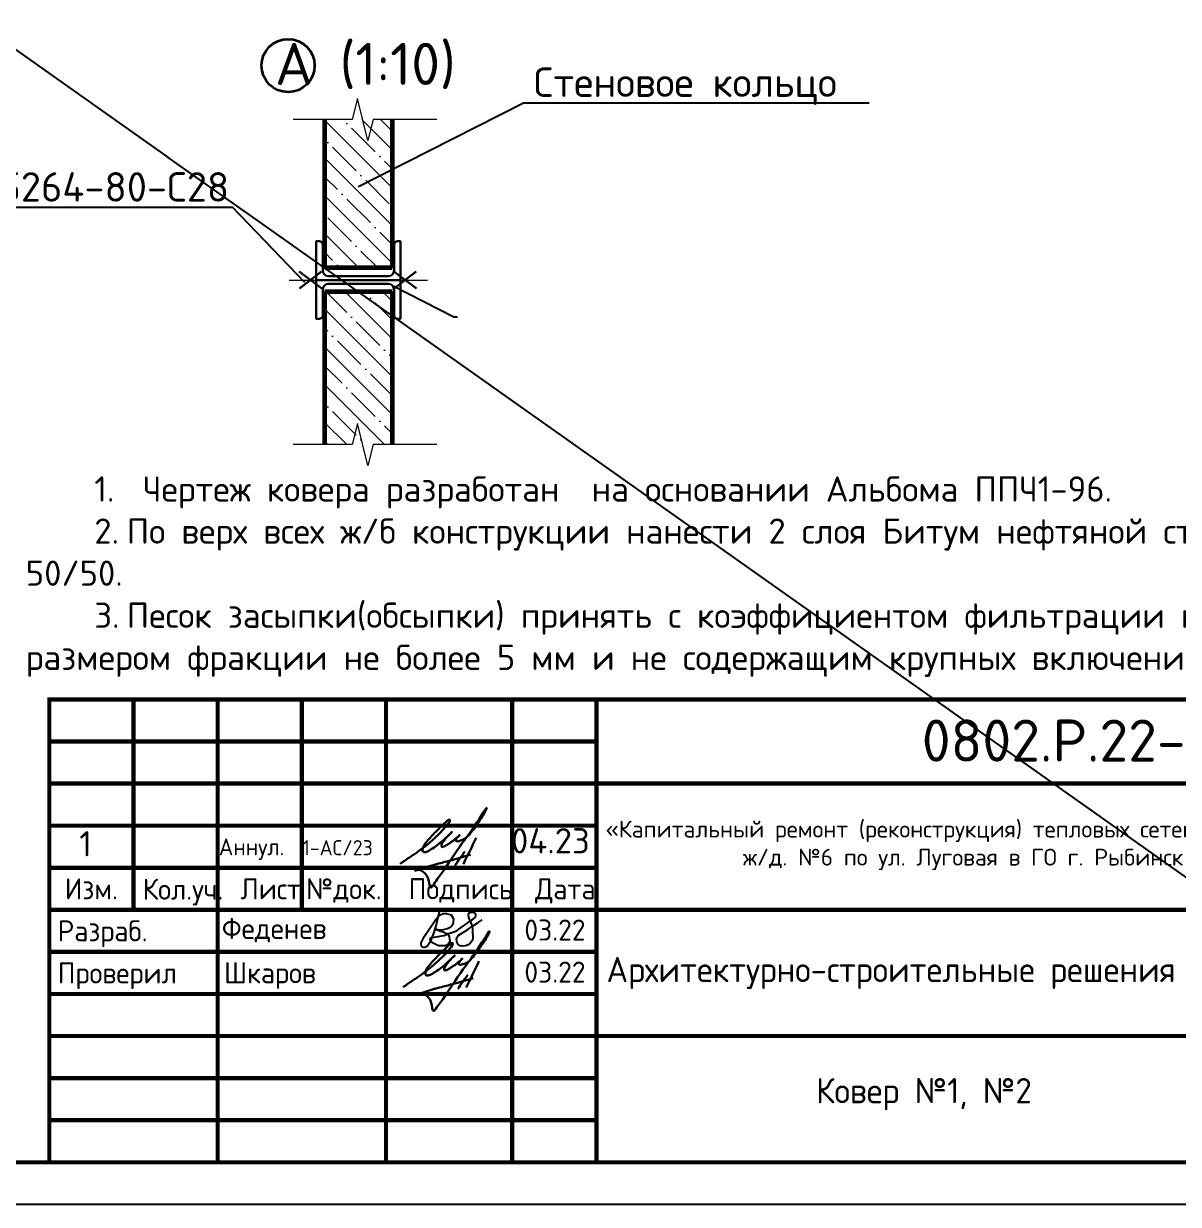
# Model space of a CAD drawing. Header units: metres. Extents: x -18 to 14983, y 1157 to 3877.
# Drawn here: x 9001 to 9138.2, y 2825.6 to 2965.9 of the extents above; entities that cross this region are included whole.
import ezdxf
from ezdxf import colors
from ezdxf.entities.mleader import LeaderData, LeaderLine
from ezdxf.enums import TextEntityAlignment as Align
from ezdxf.math import Vec2, Vec3

# ---------------------------------------------------------------- set-up
doc = ezdxf.new("R2010")
doc.units = ezdxf.units.M
doc.linetypes.add('ACAD_ISO04W100', pattern=[30, 24, -3, 0, -3])
doc.linetypes.add('осевая2', pattern=[28.575, 19.05, -3.175, 3.175, -3.175])
for name, color, linetype, lineweight in [('Осевая', 2, 'осевая2', 30), ('Основной', 1, 'Continuous', 60), ('Размер 3.5', 250, 'Continuous', 35), ('Размерный', 4, 'Continuous', 30), ('Размеры на чертеже', 250, 'Continuous', 25), ('Тонкие', 5, 'Continuous', 30), ('шриховка', 251, 'ACAD_ISO04W100', 15)]:
    doc.layers.add(name, color=color, linetype=linetype, lineweight=lineweight)
doc.layers.add('рамка', color=7, linetype='Continuous')
doc.styles.add('-ISOCPEUR-', font='isocpeur.ttf')
doc.styles.add('GOST', font='GOST_Common.ttf')
doc.styles.get("Standard").update_dxf_attribs({"font": 'GOST_Common.ttf'})

# ---------------------------------------------------------------- blocks, each defined once
blk = doc.blocks.new('*U425')
blk.add_lwpolyline([(0, 0), (420, 0), (420, -297), (0, -297)], close=True)
at = {"const_width": 0.5}
blk.add_lwpolyline([(20, -5), (415, -5), (415, -292), (20, -292)], close=True, dxfattribs=at)
for points in [[(230, -292), (230, -237), (415, -237)], [(240, -237), (240, -262)], [(250, -237), (250, -292)], [(260, -237), (260, -262)], [(270, -237), (270, -292)], [(285, -237), (285, -292)], [(295, -237), (295, -292)], [(230, -242), (295, -242)], [(230, -247), (295, -247)], [(295, -247), (415, -247)], [(230, -252), (295, -252)], [(230, -257), (295, -257)], [(230, -262), (415, -262)], [(230, -267), (295, -267)], [(230, -272), (295, -272)], [(230, -277), (295, -277)], [(295, -277), (415, -277)], [(230, -282), (295, -282)], [(230, -287), (295, -287)]]:
    blk.add_lwpolyline(points, dxfattribs=at)
at = {"style": 'GOST'}
for s, p in [('Изм.', (235, -259.5)), ('Кол.уч.', (245.89, -259.55)), ('Лист', (256.3, -259.5)), ('№док.', (265, -259.5)), ('Подпись', (278.88, -259.5)), ('Дата', (291.31, -259.5))]:
    blk.add_text(s, height=2.5, dxfattribs=at).set_placement(p, align=Align.MIDDLE_CENTER)
for s, p in [('Разраб.', (231, -264.5)), ('Проверил', (231, -269.5))]:
    blk.add_text(s, height=2.5, dxfattribs=at).set_placement(p, align=Align.MIDDLE_LEFT)
at = {"attachment_point": 5}
for s, insert, char_height, width, style in [('\\pi2.57236;{\\C7;«Капитальный ремонт (реконструкция) тепловых сетей от ТК-8013 по ул. Куйбышева,д.7 до ж/д. №6 по ул. Луговая в ГО г. Рыбинск Ярославской области».}', (353.29, -254.35), 2, 124.3112, '-ISOCPEUR-'), ('Архитектурно-строительные решения', (330, -269.5), 3, 70, 'GOST')]:
    blk.add_mtext(s, dxfattribs=dict(at, insert=insert, char_height=char_height, width=width, style=style))
at = {"style": 'GOST'}
blk.add_attdef('РАЗРАБОТАЛ', text='', height=2.5, dxfattribs=at).set_placement((250.5, -264.22), align=Align.MIDDLE_LEFT)
blk.add_attdef('ПРОВЕРИЛ', (250.75, -270.73), '', height=2.5, dxfattribs=at)
at = {"style": 'GOST', "flags": 8}
for tag, p in [('ЛИСТ', (387.6, -271.87)), ('ЛИСТОВ', (405.3, -271.86)), ('ФОРМАТ', (380.97, -294.75))]:
    blk.add_attdef(tag, text='', height=3, dxfattribs=at).set_placement(p, align=Align.MIDDLE_CENTER)
blk.add_attdef('ИМЯ_ЧЕРТЕЖА_001', (321.53, -284.99), '', height=3, dxfattribs=at)
blk = doc.blocks.new('_DotSmall')
at = {"color": 0, "linetype": 'ByBlock', "const_width": 0.5}
blk.add_lwpolyline([(-0.0625, 0, 1), (0.0625, 0, 1)], format="xyb", close=True, dxfattribs=at)
blk = doc.blocks.new('подпись')
at = {"lineweight": 30}
for points in [[(-0.82, -1.23), (-0.21, -0.8), (0.43, -0.36), (0.86, -0.08), (1.32, 0.25), (2, 0.77), (2.8, 1.4), (3.27, 1.83), (3.84, 2.36), (4.46, 3.07), (5.01, 3.73), (5.08, 3.95), (5.01, 4.03), (4.91, 4), (4.76, 3.88), (4.33, 3.49), (3.4, 2.58), (2.34, 1.43), (1.83, 0.48), (1.87, 0.23), (1.99, 0.16), (2.17, 0.16), (2.41, 0.25), (3.02, 0.6), (3.71, 1.09), (4.34, 1.62), (5.32, 2.55), (4.75, 1.98), (4.27, 1.36), (4.08, 1.05), (4.07, 0.85), (4.11, 0.78), (4.25, 0.78), (4.42, 0.84), (4.78, 1.05), (5.16, 1.3), (5.47, 1.51), (5.72, 1.73), (6.05, 1.99), (6.23, 2.18), (5.94, 1.88), (5.8, 1.63), (5.8, 1.5), (5.89, 1.44), (6.13, 1.46), (6.57, 1.6), (6.9, 1.79), (7.5, 2.39), (8.04, 3.08), (8.61, 3.92), (9.15, 4.76), (9.43, 5.33), (8, 3.26), (6.29, 0.88), (3.58, -3.07), (3.05, -3.8), (2.85, -4.05), (2.49, -2.98), (2.12, -2.39), (1.3, -1.96), (1.02, -2.03), (2.91, -1.44), (4.7, -0.96), (7.51, -0.15)], [(8.19, 1.85), (6.68, -1.27)], [(6.86, 0.23), (5.67, -1.43)]]:
    blk.add_spline(points, degree=3, dxfattribs=at)
blk = doc.blocks.new('Подпись Леха')
at = {"layer": 'рамка'}
blk.add_blockref('подпись', (2.7, 0.11), dxfattribs=at)

msp = doc.modelspace()

# ---------------------------------------------------------------- hatches: boundary and pattern name
at = {"layer": 'шриховка', "lineweight": 20}
h = msp.add_hatch(dxfattribs=at)
h.set_pattern_fill('ANSI35', color=256, scale=0.5, angle=90, style=0)
h.set_pattern_definition([(135, (1731.7482, -2083.9044), (-2.245064, -2.245064), []), (135, (1731.7482, -2081.6593), (-2.245064, -2.245064), [3.96875, -0.79375, 0, -0.79375])])
h.paths.add_polyline_path([(9044.8213, 2954.4977), (9044.8213, 2936.8747), (9036.8213, 2936.8747), (9036.8213, 2954.4977)])
h.paths.add_polyline_path([(9036.8213, 2934.0662), (9044.8213, 2934.0662), (9044.8213, 2915.8673), (9036.8213, 2915.8673)])

# ---------------------------------------------------------------- linework, layer by layer
msp.add_lwpolyline([(9050.406, 2860.3375), (9050.3058, 2859.8159), (9050.0972, 2858.9588), (9049.7804, 2857.8778), (9049.3164, 2856.7172), (9048.9976, 2856.2463), (9048.8041, 2856.1471), (9048.6104, 2856.1229), (9048.4215, 2856.1471), (9048.3246, 2856.2585), (9048.2762, 2856.4424), (9048.281, 2856.6506), (9048.3779, 2856.912), (9048.6812, 2857.4716), (9049.9551, 2859.3859), (9050.4516, 2859.9596), (9050.9015, 2860.1535), (9051.2817, 2860.1457), (9051.848, 2859.9829), (9052.1118, 2859.5099), (9052.0884, 2859.1222), (9052.0312, 2858.8593), (9051.9147, 2858.675), (9051.7109, 2858.4906), (9051.4002, 2858.3354), (9051.0411, 2858.2336), (9050.7304, 2858.1753), (9050.4635, 2858.185), (9050.2063, 2858.1944), (9049.9685, 2858.3063), (9049.9109, 2858.3232), (9050.1668, 2858.213), (9050.3738, 2858.1238), (9050.5655, 2858.0558), (9050.8856, 2857.9644), (9051.1113, 2857.8577), (9051.3209, 2857.7586), (9051.4588, 2857.6627), (9051.6103, 2857.3921), (9051.6338, 2857.1422), (9051.657, 2856.8945), (9051.6025, 2856.6502), (9051.4072, 2856.4316), (9051.165, 2856.3222), (9050.868, 2856.291), (9050.5789, 2856.3066), (9050.3353, 2856.3198), (9050.1101, 2856.4237), (9049.8718, 2856.5338), (9049.6885, 2856.6184), (9049.5788, 2856.7205), (9049.4402, 2856.8495), (9049.3561, 2857.0605), (9049.361, 2857.251), (9049.4735, 2857.3145), (9049.8059, 2857.3487), (9050.3062, 2857.4002), (9050.7151, 2857.4855), (9051.0081, 2857.5466), (9051.2577, 2857.6565), (9051.6928, 2857.8129), (9052.167, 2857.9741), (9052.5287, 2858.1451), (9052.7294, 2858.2872), (9053.0276, 2858.4982), (9053.4263, 2858.7805), (9053.8098, 2859.0519), (9054.1073, 2859.2625), (9054.4717, 2859.5204), (9054.726, 2859.7005), (9054.7787, 2859.9444), (9054.724, 2860.1477), (9054.5519, 2860.2571), (9054.3016, 2860.2727), (9054.0512, 2860.2415), (9053.8998, 2860.1484), (9053.8459, 2859.9674), (9053.8753, 2859.767), (9053.9487, 2859.5468), (9054.1249, 2859.1507), (9054.3157, 2858.6029), (9054.3647, 2858.3388), (9054.3793, 2858.0209), (9054.396, 2857.2841), (9054.3489, 2856.9473), (9054.106, 2856.6261), (9053.863, 2856.4146), (9053.5495, 2856.3206), (9053.2047, 2856.2736), (9052.899, 2856.3128), (9052.6639, 2856.4616), (9052.5385, 2856.7201), (9052.4679, 2857.0178), (9052.5071, 2857.2998), (9052.6717, 2857.5191), (9053.816, 2858.2554), (9054.2471, 2858.5609), (9055.0544, 2859.0858), (9055.5284, 2859.3939)])
at = {"layer": 'Осевая', "color": 2, "lineweight": 20}
msp.add_line((9032.5853, 2935.418), (9049.0397, 2935.418), dxfattribs=at)
at = {"layer": 'Основной', "color": 1, "lineweight": 60}
for p, q in [((9036.8213, 2936.8747), (9036.8213, 2954.4977)), ((9044.8213, 2954.4977), (9044.8213, 2936.8747)), ((9044.8213, 2936.8747), (9036.8213, 2936.8747)), ((9036.8213, 2915.8673), (9036.8213, 2934.0662)), ((9036.8213, 2934.0662), (9044.8213, 2934.0662)), ((9044.8213, 2934.0662), (9044.8213, 2915.8673))]:
    msp.add_line(p, q, dxfattribs=at)
at = {"layer": 'Размер 3.5', "color": 0}
msp.add_circle((9032.4581, 2960.8952), 3.1532, dxfattribs=at)
at = {"layer": 'Тонкие', "color": 3}
for p, q in [((9036.4585, 2934.4148), (9033.7832, 2936.4211)), ((9036.4264, 2936.4321), (9033.8153, 2934.4038)), ((9047.7115, 2934.4148), (9045.0363, 2936.4211)), ((9047.6795, 2936.4321), (9045.0684, 2934.4038))]:
    msp.add_line(p, q, dxfattribs=at)
at = {"layer": 'Тонкие', "lineweight": 20}
for points in [[(9050.1333, 2954.4977), (9042.5713, 2954.4977), (9041.9463, 2951.9977), (9040.6963, 2956.9977), (9040.0713, 2954.4977), (9033.0616, 2954.4977)], [(9050.1333, 2915.8673), (9042.5713, 2915.8673), (9041.9463, 2913.3673), (9040.6963, 2918.3673), (9040.0713, 2915.8673), (9033.0616, 2915.8673)]]:
    msp.add_lwpolyline(points, dxfattribs=at)
at = {"layer": 'Тонкие', "ltscale": 100}
for points in [[(9035.8125, 2935.418), (9035.8125, 2940.018), (9036.1725, 2940.018, -0.41421356), (9036.5725, 2939.618), (9036.5725, 2936.568, 0.41421356), (9037.2725, 2935.868), (9044.3525, 2935.868, 0.41421356), (9045.0525, 2936.568), (9045.0525, 2939.618, -0.41421356), (9045.4525, 2940.018), (9045.8125, 2940.018), (9045.8125, 2935.418)], [(9035.8125, 2935.418), (9035.8125, 2930.818), (9036.1725, 2930.818, 0.41421356), (9036.5725, 2931.218), (9036.5725, 2934.268, -0.41421356), (9037.2725, 2934.968), (9044.3525, 2934.968, -0.41421356), (9045.0525, 2934.268), (9045.0525, 2931.218, 0.41421356), (9045.4525, 2930.818), (9045.8125, 2930.818), (9045.8125, 2935.418)]]:
    msp.add_lwpolyline(points, format="xyb", close=True, dxfattribs=at)

# ---------------------------------------------------------------- block references
ref = msp.add_blockref('*U425', (8774.0912, 3122.5891))
ref.add_attrib('ИМЯ_ЧЕРТЕЖА_001', 'Ковер №1, №2', (9095.1824, 2837.6012), dxfattribs={"height": 3, "style": 'GOST'})
ref.add_attrib('ДАТА', '03.22', dxfattribs={"height": 2.5, "style": 'GOST'}).set_placement((9064.1657, 2858.1876), align=Align.MIDDLE_CENTER)
ref.add_attrib('РАЗРАБОТАЛ', 'Феденев', dxfattribs={"height": 2.5, "style": 'GOST'}).set_placement((9024.5918, 2858.3649), align=Align.MIDDLE_LEFT)
ref.add_attrib('ПРОВЕРИЛ', 'Шкаров', (9024.8402, 2851.8599), dxfattribs={"height": 2.5, "style": 'GOST'})
ref.add_attrib('ДАТА1', '03.22', dxfattribs={"height": 2.5, "style": 'GOST'}).set_placement((9064.1657, 2853.1876), align=Align.MIDDLE_CENTER)
for p in [(9043.9074, 2867.1769), (9044.2462, 2852.5127)]:
    msp.add_blockref('Подпись Леха', p)

# ---------------------------------------------------------------- texts
at = {"layer": 'Размер 3.5', "color": 0, "style": '-ISOCPEUR-'}
msp.add_text('А (1:10)', height=5, dxfattribs=at).set_placement((9030.9056, 2958.601))
at = {"layer": 'Размер 3.5', "color": 0, "insert": (9001.2967, 2912.089), "char_height": 3, "width": 182.302319, "attachment_point": 1, "style": '-ISOCPEUR-'}
msp.add_mtext('\\pi8.1429;{\\C256;1.^I Чертеж ковера разработан  на основании Альбома ППЧ1-96.\\P2.^IПо верх всех ж/б конструкции нанести 2 слоя }Битум нефтяной строительный марки БН 50/50.{\\C256; \\P3.^IПесок засыпки(обсыпки) принять с коэффициентом фильтрации не менее 5м³/сут, с размером фракции не более 5 мм и не содержащим крупных включений.}', dxfattribs=at)
at = {"layer": 'Размерный', "color": 0, "style": '-ISOCPEUR-'}
for s, p in [('1', (9007.653, 2866.9425)), ('04.23', (9058.9447, 2867.29))]:
    msp.add_text(s, height=3, dxfattribs=at).set_placement(p)
at = {"layer": 'Размерный', "color": 0}
for s, height, p in [('Аннул.', 2, (9024.2349, 2867.0691)), ('1-АС/23', 1.8, (9034.1836, 2867.0691))]:
    msp.add_text(s, height=height, dxfattribs=at).set_placement(p)
at = {"layer": 'Размерный', "color": 7, "lineweight": 30, "insert": (9031.4916, 2883.1993), "char_height": 5, "width": 185, "attachment_point": 1, "style": '-ISOCPEUR-'}
msp.add_mtext('\\pi66.25,l10;0802.Р.22-АС.1', dxfattribs=at)

# ---------------------------------------------------------------- leaders
at = {"layer": 'Размеры на чертеже'}
ml = msp.add_multileader_mtext('Standard', dxfattribs=at)
ml.set_content('{\\fISOCPEUR|b0|i0|c204|p34;\\T0.85;\\C0; Раствор кладочный, \\Pцементный М150, Пк2}', color=256, style='GOST')
ml.set_leader_properties()
ml.set_arrow_properties(name='DOTSMALL')
ml.build(insert=Vec2(0, 0))
ml.multileader.update_dxf_attribs({"text_left_attachment_type": 5, "text_right_attachment_type": 5, "dogleg_length": 1, "arrow_head_size": 2})
ctx = ml.context
ctx.base_point, ctx.char_height, ctx.arrow_head_size, ctx.plane_origin = Vec3(8952.4281, 2967.5862), 3.5, 2, Vec3(9010.6016, 3003.2856)
ctx.left_attachment, ctx.right_attachment = 5, 5
notes = []
notes.append((ctx, [(0, (1, 1, 0), (8951.4281, 2967.5862), (1, 0), 1, [(0, [(8916.9101, 2986.1684)], 0, [])])]))
ctx.mtext.insert, ctx.mtext.flow_direction = Vec3(8954.4281, 2977.6195), 5
for ctx, leaders in notes:
    for number, flags, end, landing, length, lines in leaders:
        leader = LeaderData()
        leader.index, (leader.has_last_leader_line, leader.has_dogleg_vector, leader.attachment_direction) = number, flags
        leader.last_leader_point, leader.dogleg_vector, leader.dogleg_length = Vec3(end), Vec3(landing), length
        for number, points, colour, breaks in lines:
            line = LeaderLine()
            line.index, line.vertices, line.color, line.breaks = number, Vec3.list(points), colors.encode_raw_color(colour), breaks
            leader.lines.append(line)
        ctx.leaders.append(leader)

# ---------------------------------------------------------------- next in the draw order: leaders
at = {"layer": 'Размер 3.5'}
ml = msp.add_multileader_mtext('Standard', dxfattribs=at)
ml.set_content('Стеновое кольцо', color=256, style='-ISOCPEUR-')
ml.set_leader_properties()
ml.build(insert=Vec2(0, 0))
ml.multileader.update_dxf_attribs({"text_left_attachment_type": 6, "text_right_attachment_type": 6, "dogleg_length": 0.36, "arrow_head_size": 0.18})
ctx = ml.context
ctx.base_point, ctx.char_height, ctx.arrow_head_size, ctx.landing_gap_size, ctx.plane_origin = Vec3(9060.8034, 2956.4743), 3.5, 0.18, 0.09, Vec3(9049.8096, 2950.7235)
ctx.left_attachment, ctx.right_attachment, ctx.text_align_type = 6, 6, 2
notes = []
notes.append((ctx, [(0, (1, 1, 0), (9060.4434, 2956.4743), (1, 0), 0.36, [(0, [(9040.6711, 2946.4535)], 0, [])])]))
ctx.mtext.insert, ctx.mtext.alignment, ctx.mtext.flow_direction = Vec3(9097.6434, 2960.6743), 3, 5
ctx.mtext.has_bg_fill, ctx.mtext.bg_color, ctx.mtext.bg_scale_factor, ctx.mtext.bg_transparency, ctx.mtext.use_window_bg_color = 1, -1027028792, 1.5, 0, 1
ml = msp.add_multileader_mtext('Standard', dxfattribs=at)
ml.set_content('ГОСТ 5264-80-С28', color=256, style='-ISOCPEUR-')
ml.set_leader_properties()
ml.build(insert=Vec2(0, 0))
ml.multileader.update_dxf_attribs({"text_left_attachment_type": 6, "text_right_attachment_type": 6, "dogleg_length": 0.36, "arrow_head_size": 0.18})
ctx = ml.context
ctx.base_point, ctx.char_height, ctx.arrow_head_size, ctx.landing_gap_size, ctx.plane_origin = Vec3(8985.4711, 2944.0334), 3.5, 0.18, 0.09, Vec3(8979.5658, 2905.5727)
ctx.left_attachment, ctx.right_attachment, ctx.text_align_type = 6, 6, 2
notes.append((ctx, [(1, (1, 1, 0), (9025.9111, 2944.0334), (-1, 0), 0.36, [(0, [(9034.5813, 2934.9988)], 0, [])])]))
ctx.mtext.insert, ctx.mtext.alignment, ctx.mtext.flow_direction = Vec3(9025.4611, 2948.2334), 3, 5
ctx.mtext.has_bg_fill, ctx.mtext.bg_color, ctx.mtext.bg_scale_factor, ctx.mtext.bg_transparency, ctx.mtext.use_window_bg_color = 1, -1027028792, 1.5, 0, 1
ml = msp.add_multileader_mtext('Standard', dxfattribs=at)
ml.set_content('', color=256, style='-ISOCPEUR-')
ml.set_leader_properties()
ml.build(insert=Vec2(0, 0))
ml.multileader.update_dxf_attribs({"text_left_attachment_type": 6, "text_right_attachment_type": 6, "dogleg_length": 0.36, "arrow_head_size": 0.18})
ctx = ml.context
ctx.base_point, ctx.char_height, ctx.arrow_head_size, ctx.landing_gap_size, ctx.plane_origin = Vec3(9052.5057, 2931.0313), 3.5, 0.18, 0.09, Vec3(9047.7337, 2939.3214)
ctx.left_attachment, ctx.right_attachment, ctx.text_align_type = 6, 6, 2
notes.append((ctx, [(0, (1, 1, 0), (9052.1457, 2931.0313), (1, 0), 0.36, [(0, [(9044.8475, 2934.763)], 0, [])])]))
ctx.mtext.insert, ctx.mtext.width, ctx.mtext.alignment, ctx.mtext.flow_direction = Vec3(9056.7957, 2935.2313), 2.433526, 3, 5
ctx.mtext.has_bg_fill, ctx.mtext.bg_color, ctx.mtext.bg_scale_factor, ctx.mtext.bg_transparency, ctx.mtext.use_window_bg_color = 1, -1027028792, 1.5, 0, 1
for ctx, leaders in notes:
    for number, flags, end, landing, length, lines in leaders:
        leader = LeaderData()
        leader.index, (leader.has_last_leader_line, leader.has_dogleg_vector, leader.attachment_direction) = number, flags
        leader.last_leader_point, leader.dogleg_vector, leader.dogleg_length = Vec3(end), Vec3(landing), length
        for number, points, colour, breaks in lines:
            line = LeaderLine()
            line.index, line.vertices, line.color, line.breaks = number, Vec3.list(points), colors.encode_raw_color(colour), breaks
            leader.lines.append(line)
        ctx.leaders.append(leader)

# ---------------------------------------------------------------- next in the draw order: linework, layer by layer
msp.add_line((8774.0912, 3122.5891), (9194.0912, 2825.5891))

doc.saveas('drawing.dxf')
